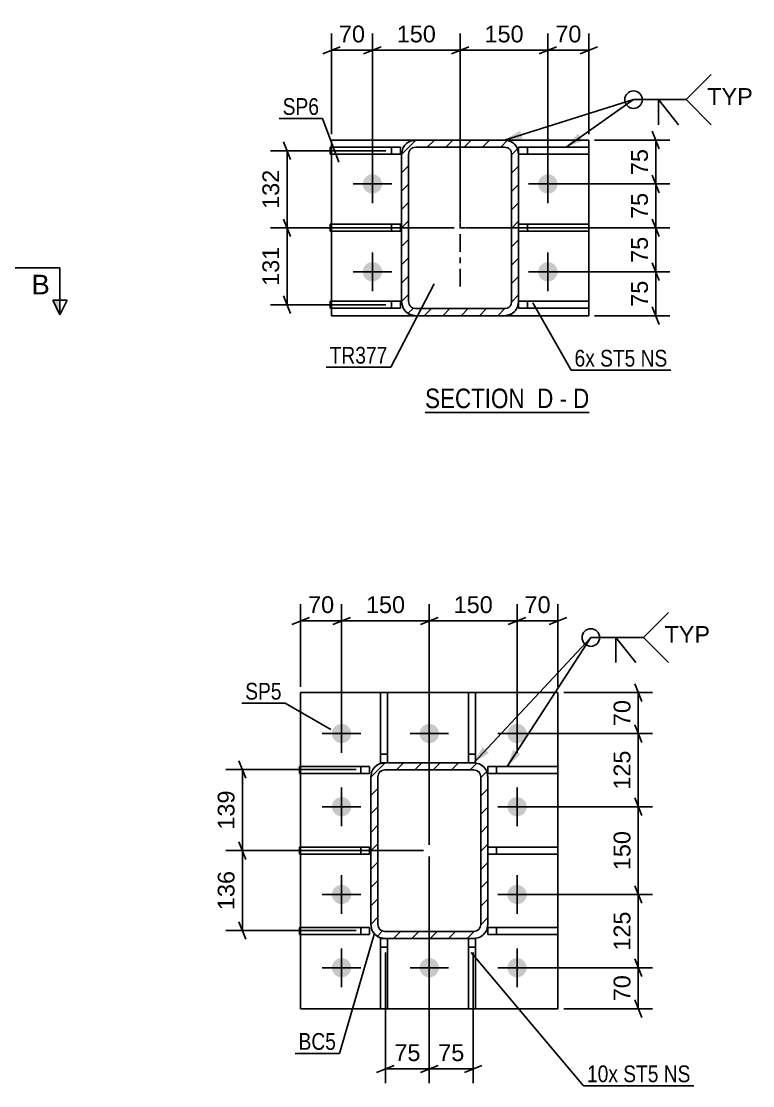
# Model space of a CAD drawing. Header units: millimetres. Extents: x 0 to 841, y 0 to 594.
# Drawn here: x 263.4 to 388.5, y 101.2 to 283 of the extents above; entities that cross this region are included whole.
import ezdxf

# ---------------------------------------------------------------- set-up
doc = ezdxf.new("R2010")
doc.units = ezdxf.units.MM
doc.linetypes.add('DXK_LINE_DOT2', pattern=[3.9198, 1.9599, -1.9599])
doc.linetypes.add('DXK_LINE_DOT3', pattern=[5.9187, 2.979, -0.9799, 0.9799, -0.9799])
doc.styles.add('Arial', font='arial.ttf', dxfattribs={"height": 0.2})
doc.styles.add('Arial Narrow', font='ARIALN.TTF', dxfattribs={"height": 0.2})

# ---------------------------------------------------------------- blocks, each defined once
blk = doc.blocks.new('Unknown-814407374-14 - 6109')
at = {"color": 6, "linetype": 'Continuous'}
blk.add_line((332.48, 216.18), (360.55, 216.18), dxfattribs=at)
at = {"color": 0, "linetype": 'Continuous'}
for points in [[(350.59, 216.93), (350.59, 220.43), (332.48, 220.43), (332.48, 216.93)], [(354.41, 216.93), (354.41, 220.43), (351.64, 220.43), (351.64, 216.93)], [(356.73, 216.93), (356.73, 220.43), (355.46, 220.43), (355.46, 216.93)], [(360.55, 216.93), (360.55, 220.43), (357.78, 220.43), (357.78, 216.93)]]:
    blk.add_wipeout(points, dxfattribs=at)
at = {"color": 7, "linetype": 'Continuous', "style": 'Arial Narrow'}
for s, p in [('SECTION ', (332.48, 216.93)), ('D', (351.64, 216.93)), ('D', (357.78, 216.93)), ('-', (355.46, 216.93))]:
    blk.add_text(s, height=3.34, dxfattribs=at).set_placement(p)
blk = doc.blocks.new('Part-814407374-4518 - 4499')
at = {"color": 2, "linetype": 'Continuous'}
for p, q in [((339.88, 156.34), (339.88, 168.34)), ((339.88, 168.34), (341.08, 168.34)), ((341.08, 168.34), (341.08, 156.34)), ((341.08, 156.34), (340.8, 156.34))]:
    blk.add_line(p, q, dxfattribs=at)
at = {"color": 7, "linetype": 'DXK_LINE_DOT2'}
for p, q in [((339.88, 157.84), (341.08, 157.84)), ((340.8, 156.34), (339.88, 156.34))]:
    blk.add_line(p, q, dxfattribs=at)
blk = doc.blocks.new('Bolt-814407374-4508 - 4499')
at = {"linetype": 'Continuous'}
for points in [[(316.55, 161.34, -1), (319.85, 161.34, -1)], [(331.55, 161.34, -1), (334.85, 161.34, -1)], [(346.55, 161.34, -1), (349.85, 161.34, -1)], [(316.55, 148.84, -1), (319.85, 148.84, -1)], [(346.55, 148.84, -1), (349.85, 148.84, -1)], [(316.55, 133.84, -1), (319.85, 133.84, -1)], [(346.55, 133.84, -1), (349.85, 133.84, -1)], [(316.55, 121.34, -1), (319.85, 121.34, -1)], [(331.55, 121.34, -1), (334.85, 121.34, -1)], [(346.55, 121.34, -1), (349.85, 121.34, -1)]]:
    blk.add_hatch(color=1, dxfattribs=at).paths.add_polyline_path(points)
at = {"color": 1, "linetype": 'Continuous'}
for p, q in [((318.2, 158.04), (318.2, 164.64)), ((333.2, 158.04), (333.2, 164.64)), ((348.2, 158.04), (348.2, 164.64)), ((314.9, 161.34), (321.5, 161.34)), ((329.9, 161.34), (336.5, 161.34)), ((344.9, 161.34), (351.5, 161.34)), ((318.2, 145.54), (318.2, 152.14)), ((348.2, 145.54), (348.2, 152.14)), ((314.9, 148.84), (321.5, 148.84)), ((344.9, 148.84), (351.5, 148.84)), ((318.2, 130.54), (318.2, 137.14)), ((348.2, 130.54), (348.2, 137.14)), ((314.9, 133.84), (321.5, 133.84)), ((344.9, 133.84), (351.5, 133.84)), ((318.2, 118.04), (318.2, 124.64)), ((333.2, 118.04), (333.2, 124.64)), ((348.2, 118.04), (348.2, 124.64)), ((314.9, 121.34), (321.5, 121.34)), ((329.9, 121.34), (336.5, 121.34)), ((344.9, 121.34), (351.5, 121.34))]:
    blk.add_line(p, q, dxfattribs=at)
blk = doc.blocks.new('Part-814407374-4523 - 4499')
at = {"color": 2, "linetype": 'Continuous'}
for p, q in [((324.88, 156.34), (324.88, 168.34)), ((324.88, 168.34), (326.08, 168.34)), ((326.08, 156.34), (326.08, 168.34)), ((324.88, 156.34), (325.6, 156.34))]:
    blk.add_line(p, q, dxfattribs=at)
at = {"color": 7, "linetype": 'DXK_LINE_DOT2'}
for p, q in [((324.88, 157.84), (326.08, 157.84)), ((325.6, 156.34), (326.08, 156.34))]:
    blk.add_line(p, q, dxfattribs=at)
blk = doc.blocks.new('Part-814407374-4528 - 4499')
at = {"color": 2, "linetype": 'Continuous'}
for p, q in [((339.88, 114.34), (339.88, 126.34)), ((341.08, 126.34), (340.8, 126.34)), ((341.08, 126.34), (341.08, 114.34)), ((341.08, 114.34), (339.88, 114.34))]:
    blk.add_line(p, q, dxfattribs=at)
at = {"color": 7, "linetype": 'DXK_LINE_DOT2'}
for p, q in [((340.8, 126.34), (339.88, 126.34)), ((339.88, 124.84), (341.08, 124.84))]:
    blk.add_line(p, q, dxfattribs=at)
blk = doc.blocks.new('Part-814407374-4533 - 4499')
at = {"color": 2, "linetype": 'Continuous'}
for p, q in [((324.88, 114.34), (324.88, 126.34)), ((324.88, 126.34), (325.6, 126.34)), ((326.08, 126.34), (326.08, 114.34)), ((326.08, 114.34), (324.88, 114.34))]:
    blk.add_line(p, q, dxfattribs=at)
at = {"color": 7, "linetype": 'DXK_LINE_DOT2'}
for p, q in [((325.6, 126.34), (326.08, 126.34)), ((324.88, 124.84), (326.08, 124.84))]:
    blk.add_line(p, q, dxfattribs=at)
blk = doc.blocks.new('Part-814407374-4538 - 4499')
at = {"color": 2, "linetype": 'Continuous'}
for p, q in [((310.98, 154.49), (310.98, 155.69)), ((310.98, 155.69), (322.98, 155.69)), ((322.98, 154.49), (322.98, 155.69)), ((310.98, 154.49), (322.98, 154.49))]:
    blk.add_line(p, q, dxfattribs=at)
at = {"color": 7, "linetype": 'DXK_LINE_DOT2'}
blk.add_line((321.48, 154.49), (321.48, 155.69), dxfattribs=at)
blk = doc.blocks.new('Part-814407374-4543 - 4499')
at = {"color": 2, "linetype": 'Continuous'}
for p, q in [((310.98, 126.99), (310.98, 128.19)), ((310.98, 128.19), (322.98, 128.19)), ((322.98, 126.99), (322.98, 128.19)), ((310.98, 126.99), (322.98, 126.99))]:
    blk.add_line(p, q, dxfattribs=at)
at = {"color": 7, "linetype": 'DXK_LINE_DOT2'}
blk.add_line((321.48, 126.99), (321.48, 128.19), dxfattribs=at)
blk = doc.blocks.new('Part-814407374-4548 - 4499')
at = {"color": 2, "linetype": 'Continuous'}
for p, q in [((310.98, 140.74), (310.98, 141.94)), ((310.98, 141.94), (322.98, 141.94)), ((322.98, 140.74), (322.98, 141.94)), ((310.98, 140.74), (322.98, 140.74))]:
    blk.add_line(p, q, dxfattribs=at)
at = {"color": 7, "linetype": 'DXK_LINE_DOT2'}
blk.add_line((321.48, 140.74), (321.48, 141.94), dxfattribs=at)
blk = doc.blocks.new('Part-814407374-4553 - 4499')
at = {"color": 2, "linetype": 'Continuous'}
for p, q in [((355.2, 155.69), (343.2, 155.69)), ((343.2, 154.49), (343.2, 155.69)), ((355.2, 155.69), (355.2, 154.49)), ((355.2, 154.49), (343.2, 154.49))]:
    blk.add_line(p, q, dxfattribs=at)
at = {"color": 7, "linetype": 'DXK_LINE_DOT2'}
blk.add_line((344.7, 154.49), (344.7, 155.69), dxfattribs=at)
blk = doc.blocks.new('Part-814407374-4558 - 4499')
at = {"color": 2, "linetype": 'Continuous'}
for p, q in [((355.2, 128.19), (343.2, 128.19)), ((343.2, 126.99), (343.2, 128.19)), ((355.2, 128.19), (355.2, 126.99)), ((355.2, 126.99), (343.2, 126.99))]:
    blk.add_line(p, q, dxfattribs=at)
at = {"color": 7, "linetype": 'DXK_LINE_DOT2'}
blk.add_line((344.7, 126.99), (344.7, 128.19), dxfattribs=at)
blk = doc.blocks.new('Part-814407374-4563 - 4499')
at = {"color": 2, "linetype": 'Continuous'}
for p, q in [((355.2, 141.94), (343.2, 141.94)), ((355.2, 141.94), (355.2, 140.74)), ((355.2, 140.74), (343.2, 140.74))]:
    blk.add_line(p, q, dxfattribs=at)
at = {"color": 7, "linetype": 'DXK_LINE_DOT2'}
for p, q in [((343.2, 140.74), (343.2, 141.94)), ((344.7, 140.74), (344.7, 141.94))]:
    blk.add_line(p, q, dxfattribs=at)
blk = doc.blocks.new('Part-814407374-4568 - 4499')
at = {"color": 2, "linetype": 'Continuous'}
for p, q in [((311.2, 168.34), (355.2, 168.34)), ((311.2, 155.69), (311.2, 168.34)), ((355.2, 114.34), (355.2, 168.34)), ((311.2, 141.94), (311.2, 154.49)), ((311.2, 128.19), (311.2, 140.74)), ((311.2, 114.34), (311.2, 126.99)), ((311.2, 114.34), (355.2, 114.34))]:
    blk.add_line(p, q, dxfattribs=at)
at = {"color": 7, "linetype": 'DXK_LINE_DOT2'}
for p, q in [((311.2, 154.49), (311.2, 155.69)), ((311.2, 140.74), (311.2, 141.94)), ((311.2, 126.99), (311.2, 128.19))]:
    blk.add_line(p, q, dxfattribs=at)
blk = doc.blocks.new('Part-814407374-4574 - 4499')
at = {"linetype": 'Continuous'}
h = blk.add_hatch(dxfattribs=at)
h.set_pattern_fill('', scale=0.7, style=0, pattern_type=0)
h.set_pattern_definition([(45, (343.0192, 154.8546), (-1.57154, 1.57154), [])])
h.paths.add_polyline_path([(343.2, 153.94), (343.02, 154.85), (342.5, 155.63), (341.72, 156.15), (340.8, 156.34), (325.6, 156.34), (324.68, 156.15), (323.9, 155.63), (323.38, 154.85), (323.2, 153.94), (323.2, 128.74), (323.38, 127.82), (323.9, 127.04), (324.68, 126.52), (325.6, 126.34), (340.8, 126.34), (341.72, 126.52), (342.5, 127.04), (343.02, 127.82), (343.2, 128.74)])
h.paths.add_polyline_path([(341.91, 128.28), (341.65, 127.89), (341.26, 127.63), (340.8, 127.54), (325.6, 127.54), (325.14, 127.63), (324.75, 127.89), (324.49, 128.28), (324.4, 128.74), (324.4, 153.94), (324.49, 154.4), (324.75, 154.78), (325.14, 155.04), (325.6, 155.14), (340.8, 155.14), (341.26, 155.04), (341.65, 154.78), (341.91, 154.4), (342, 153.94), (342, 128.74)])
at = {"color": 7, "linetype": 'DXK_LINE_DOT2'}
for p, q in [((323.2, 153.94), (323.38, 154.85)), ((324.68, 156.15), (325.6, 156.34)), ((325.6, 155.14), (325.14, 155.04)), ((325.6, 156.34), (340.8, 156.34)), ((325.6, 155.14), (340.8, 155.14)), ((340.8, 156.34), (341.72, 156.15)), ((341.26, 155.04), (340.8, 155.14)), ((343.02, 154.85), (343.2, 153.94)), ((323.2, 128.74), (323.2, 153.94)), ((324.49, 154.4), (324.4, 153.94)), ((324.4, 128.74), (324.4, 153.94)), ((342, 153.94), (341.91, 154.4)), ((342, 128.74), (342, 153.94)), ((343.2, 128.74), (343.2, 153.94)), ((323.38, 127.82), (323.2, 128.74)), ((324.4, 128.74), (324.49, 128.28)), ((325.14, 127.63), (325.6, 127.54)), ((325.6, 127.54), (340.8, 127.54)), ((340.8, 127.54), (341.26, 127.63)), ((341.91, 128.28), (342, 128.74)), ((343.2, 128.74), (343.02, 127.82)), ((325.6, 126.34), (324.68, 126.52)), ((325.6, 126.34), (340.8, 126.34)), ((341.72, 126.52), (340.8, 126.34))]:
    blk.add_line(p, q, dxfattribs=at)
at = {"color": 2, "linetype": 'Continuous'}
for p, q in [((323.38, 154.85), (323.2, 153.94)), ((325.6, 156.34), (324.68, 156.15)), ((325.14, 155.04), (325.6, 155.14)), ((325.6, 156.34), (340.8, 156.34)), ((325.6, 155.14), (340.8, 155.14)), ((341.72, 156.15), (340.8, 156.34)), ((340.8, 155.14), (341.26, 155.04)), ((343.2, 153.94), (343.02, 154.85)), ((323.2, 128.74), (323.2, 153.94)), ((324.4, 153.94), (324.49, 154.4)), ((324.4, 128.74), (324.4, 153.94)), ((341.91, 154.4), (342, 153.94)), ((342, 128.74), (342, 153.94)), ((343.2, 128.74), (343.2, 153.94)), ((323.2, 128.74), (323.38, 127.82)), ((324.49, 128.28), (324.4, 128.74)), ((325.6, 127.54), (325.14, 127.63)), ((325.6, 127.54), (340.8, 127.54)), ((341.26, 127.63), (340.8, 127.54)), ((342, 128.74), (341.91, 128.28)), ((343.02, 127.82), (343.2, 128.74)), ((324.68, 126.52), (325.6, 126.34)), ((325.6, 126.34), (340.8, 126.34)), ((340.8, 126.34), (341.72, 126.52))]:
    blk.add_line(p, q, dxfattribs=at)
at = {"color": 7, "linetype": 'DXK_LINE_DOT3'}
blk.add_line((333.2, 141.34), (333.2, 141.34), dxfattribs=at)
at = {"color": 7, "linetype": 'DXK_LINE_DOT2'}
for centre, radius, start, end in [((325.6, 153.94), 2.4, 112.5, 157.5), ((325.6, 153.94), 1.2, 112.5, 157.5), ((340.8, 153.94), 1.2, 22.5, 67.5), ((340.8, 153.94), 2.4, 22.5, 67.5), ((325.6, 128.74), 2.4, 202.5, 247.5), ((325.6, 128.74), 1.2, 202.5, 247.5), ((340.8, 128.74), 1.2, 292.5, 337.5), ((340.8, 128.74), 2.4, 292.5, 337.5)]:
    blk.add_arc(centre, radius, start, end, dxfattribs=at)
at = {"color": 2, "linetype": 'Continuous'}
for centre, radius, start, end in [((325.6, 153.94), 2.4, 112.5, 157.5), ((325.6, 153.94), 1.2, 112.5, 157.5), ((340.8, 153.94), 1.2, 22.5, 67.5), ((340.8, 153.94), 2.4, 22.5, 67.5), ((325.6, 128.74), 2.4, 202.5, 247.5), ((325.6, 128.74), 1.2, 202.5, 247.5), ((340.8, 128.74), 1.2, 292.5, 337.5), ((340.8, 128.74), 2.4, 292.5, 337.5)]:
    blk.add_arc(centre, radius, start, end, dxfattribs=at)
blk = doc.blocks.new('Bolt-814407374-6137 - 6109')
at = {"linetype": 'Continuous'}
for points in [[(321.82, 255.23, -1), (325.12, 255.23, -1)], [(351.82, 255.23, -1), (355.12, 255.23, -1)], [(321.82, 240.23, -1), (325.12, 240.23, -1)], [(351.82, 240.23, -1), (355.12, 240.23, -1)]]:
    blk.add_hatch(color=1, dxfattribs=at).paths.add_polyline_path(points)
at = {"color": 1, "linetype": 'Continuous'}
for p, q in [((323.47, 251.93), (323.47, 258.53)), ((353.47, 251.93), (353.47, 258.53)), ((320.17, 255.23), (326.77, 255.23)), ((350.17, 255.23), (356.77, 255.23)), ((323.47, 236.93), (323.47, 243.53)), ((353.47, 236.93), (353.47, 243.53)), ((320.17, 240.23), (326.77, 240.23)), ((350.17, 240.23), (356.77, 240.23))]:
    blk.add_line(p, q, dxfattribs=at)
blk = doc.blocks.new('Part-814407374-6172 - 6109')
at = {"color": 2, "linetype": 'Continuous'}
for p, q in [((360.47, 235.21), (348.47, 235.21)), ((348.47, 234.01), (348.47, 235.13)), ((360.47, 235.21), (360.47, 234.01)), ((360.47, 234.01), (348.47, 234.01))]:
    blk.add_line(p, q, dxfattribs=at)
at = {"color": 7, "linetype": 'DXK_LINE_DOT2'}
for p, q in [((348.47, 235.13), (348.47, 235.21)), ((348.47, 235.21), (348.47, 235.13)), ((349.97, 234.01), (349.97, 235.21))]:
    blk.add_line(p, q, dxfattribs=at)
blk = doc.blocks.new('Part-814407374-6129 - 6109')
at = {"color": 2, "linetype": 'Continuous'}
for p, q in [((316.25, 234.01), (316.25, 235.21)), ((316.25, 235.21), (328.25, 235.21)), ((328.25, 234.01), (328.25, 235.21)), ((316.25, 234.01), (328.25, 234.01))]:
    blk.add_line(p, q, dxfattribs=at)
at = {"color": 7, "linetype": 'DXK_LINE_DOT2'}
blk.add_line((326.75, 234.01), (326.75, 235.21), dxfattribs=at)
blk = doc.blocks.new('Part-814407374-6167 - 6109')
at = {"color": 2, "linetype": 'Continuous'}
for p, q in [((316.25, 247.16), (316.25, 248.36)), ((316.25, 248.36), (328.25, 248.36)), ((328.25, 248.36), (328.25, 247.16)), ((316.25, 247.16), (328.25, 247.16))]:
    blk.add_line(p, q, dxfattribs=at)
at = {"color": 7, "linetype": 'DXK_LINE_DOT2'}
blk.add_line((326.75, 247.16), (326.75, 248.36), dxfattribs=at)
blk = doc.blocks.new('Part-814407374-6134 - 6109')
at = {"color": 2, "linetype": 'Continuous'}
for p, q in [((316.25, 260.31), (316.25, 261.51)), ((316.25, 261.51), (328.25, 261.51)), ((316.25, 260.31), (328.25, 260.31)), ((328.25, 261.51), (328.25, 260.31))]:
    blk.add_line(p, q, dxfattribs=at)
at = {"color": 7, "linetype": 'DXK_LINE_DOT2'}
blk.add_line((326.75, 260.31), (326.75, 261.51), dxfattribs=at)
blk = doc.blocks.new('Part-814407374-6160 - 6109')
at = {"linetype": 'Continuous'}
h = blk.add_hatch(dxfattribs=at)
h.set_pattern_fill('', scale=0.7, style=0, pattern_type=0)
h.set_pattern_definition([(45, (348.2906, 261.2436), (-1.57154, 1.57154), [])])
h.paths.add_polyline_path([(348.47, 260.33), (348.29, 261.24), (347.77, 262.02), (346.99, 262.54), (346.07, 262.73), (330.87, 262.73), (329.95, 262.54), (329.18, 262.02), (328.66, 261.24), (328.47, 260.33), (328.47, 235.13), (328.66, 234.21), (329.18, 233.43), (329.95, 232.91), (330.87, 232.73), (346.07, 232.73), (346.99, 232.91), (347.77, 233.43), (348.29, 234.21), (348.47, 235.13)])
h.paths.add_polyline_path([(347.18, 234.67), (346.92, 234.28), (346.53, 234.02), (346.07, 233.93), (330.87, 233.93), (330.41, 234.02), (330.02, 234.28), (329.76, 234.67), (329.67, 235.13), (329.67, 260.33), (329.76, 260.78), (330.02, 261.17), (330.41, 261.43), (330.87, 261.53), (346.07, 261.53), (346.53, 261.43), (346.92, 261.17), (347.18, 260.78), (347.27, 260.33), (347.27, 235.13)])
at = {"color": 7, "linetype": 'DXK_LINE_DOT2'}
for p, q in [((329.95, 262.54), (330.87, 262.73)), ((330.87, 262.73), (346.07, 262.73)), ((346.07, 262.73), (346.99, 262.54)), ((328.47, 260.33), (328.66, 261.24)), ((328.47, 235.13), (328.47, 260.33)), ((329.76, 260.78), (329.67, 260.33)), ((329.67, 235.13), (329.67, 260.33)), ((330.87, 261.53), (330.41, 261.43)), ((330.87, 261.53), (346.07, 261.53)), ((346.53, 261.43), (346.07, 261.53)), ((347.27, 260.33), (347.18, 260.78)), ((347.27, 235.13), (347.27, 260.33)), ((348.29, 261.24), (348.47, 260.33)), ((348.47, 260.33), (348.47, 235.13)), ((328.66, 234.21), (328.47, 235.13)), ((329.67, 235.13), (329.76, 234.67)), ((347.18, 234.67), (347.27, 235.13)), ((348.47, 235.13), (348.29, 234.21)), ((330.87, 232.73), (329.95, 232.91)), ((330.41, 234.02), (330.87, 233.93)), ((330.87, 233.93), (346.07, 233.93)), ((346.07, 233.93), (346.53, 234.02)), ((346.99, 232.91), (346.07, 232.73)), ((330.87, 232.73), (346.07, 232.73))]:
    blk.add_line(p, q, dxfattribs=at)
at = {"color": 2, "linetype": 'Continuous'}
for p, q in [((330.87, 262.73), (329.95, 262.54)), ((330.87, 262.73), (346.07, 262.73)), ((346.99, 262.54), (346.07, 262.73)), ((328.66, 261.24), (328.47, 260.33)), ((328.47, 235.13), (328.47, 260.33)), ((329.67, 260.33), (329.76, 260.78)), ((329.67, 235.13), (329.67, 260.33)), ((330.41, 261.43), (330.87, 261.53)), ((330.87, 261.53), (346.07, 261.53)), ((346.07, 261.53), (346.53, 261.43)), ((347.18, 260.78), (347.27, 260.33)), ((347.27, 235.13), (347.27, 260.33)), ((348.47, 260.33), (348.29, 261.24)), ((348.47, 235.13), (348.47, 260.33)), ((328.47, 235.13), (328.66, 234.21)), ((329.76, 234.67), (329.67, 235.13)), ((347.27, 235.13), (347.18, 234.67)), ((348.29, 234.21), (348.47, 235.13)), ((329.95, 232.91), (330.87, 232.73)), ((330.87, 233.93), (330.41, 234.02)), ((330.87, 233.93), (346.07, 233.93)), ((346.53, 234.02), (346.07, 233.93)), ((346.07, 232.73), (346.99, 232.91)), ((330.87, 232.73), (346.07, 232.73))]:
    blk.add_line(p, q, dxfattribs=at)
at = {"color": 7, "linetype": 'DXK_LINE_DOT3'}
for p, q in [((338.47, 237.73), (338.47, 257.73)), ((328.47, 247.73), (348.47, 247.73))]:
    blk.add_line(p, q, dxfattribs=at)
at = {"color": 7, "linetype": 'DXK_LINE_DOT2'}
for centre, radius, start, end in [((330.87, 260.33), 2.4, 112.5, 157.5), ((346.07, 260.33), 2.4, 22.5, 67.5), ((330.87, 260.33), 1.2, 112.5, 157.5), ((346.07, 260.33), 1.2, 22.5, 67.5), ((330.87, 235.13), 1.2, 202.5, 247.5), ((346.07, 235.13), 1.2, 292.5, 337.5), ((330.87, 235.13), 2.4, 202.5, 247.5), ((346.07, 235.13), 2.4, 292.5, 337.5)]:
    blk.add_arc(centre, radius, start, end, dxfattribs=at)
at = {"color": 2, "linetype": 'Continuous'}
for centre, radius, start, end in [((330.87, 260.33), 2.4, 112.5, 157.5), ((346.07, 260.33), 2.4, 22.5, 67.5), ((330.87, 260.33), 1.2, 112.5, 157.5), ((346.07, 260.33), 1.2, 22.5, 67.5), ((330.87, 235.13), 1.2, 202.5, 247.5), ((346.07, 235.13), 1.2, 292.5, 337.5), ((330.87, 235.13), 2.4, 202.5, 247.5), ((346.07, 235.13), 2.4, 292.5, 337.5)]:
    blk.add_arc(centre, radius, start, end, dxfattribs=at)
blk = doc.blocks.new('Part-814407374-6177 - 6109')
at = {"color": 2, "linetype": 'Continuous'}
for p, q in [((360.47, 261.51), (348.47, 261.51)), ((348.47, 261.51), (348.47, 260.33)), ((360.47, 260.31), (348.47, 260.31)), ((360.47, 261.51), (360.47, 260.31))]:
    blk.add_line(p, q, dxfattribs=at)
at = {"color": 7, "linetype": 'DXK_LINE_DOT2'}
for p, q in [((348.47, 260.33), (348.47, 260.31)), ((349.97, 260.31), (349.97, 261.51))]:
    blk.add_line(p, q, dxfattribs=at)
blk = doc.blocks.new('Part-814407374-6182 - 6109')
at = {"color": 2, "linetype": 'Continuous'}
for p, q in [((360.47, 248.36), (348.47, 248.36)), ((360.47, 248.36), (360.47, 247.16)), ((360.47, 247.16), (348.47, 247.16))]:
    blk.add_line(p, q, dxfattribs=at)
at = {"color": 7, "linetype": 'DXK_LINE_DOT2'}
for p, q in [((348.47, 248.36), (348.47, 247.16)), ((349.97, 247.16), (349.97, 248.36))]:
    blk.add_line(p, q, dxfattribs=at)
blk = doc.blocks.new('Part-814407374-6187 - 6109')
at = {"color": 2, "linetype": 'Continuous'}
for p, q in [((316.47, 262.73), (316.47, 261.51)), ((316.47, 262.73), (330.87, 262.73)), ((360.47, 262.73), (346.07, 262.73)), ((360.47, 262.73), (360.47, 232.73)), ((316.47, 260.31), (316.47, 248.36)), ((316.47, 235.21), (316.47, 247.16)), ((316.47, 232.73), (316.47, 234.01)), ((316.47, 232.73), (330.87, 232.73)), ((360.47, 232.73), (346.07, 232.73))]:
    blk.add_line(p, q, dxfattribs=at)
at = {"color": 7, "linetype": 'DXK_LINE_DOT2'}
for p, q in [((316.47, 262.73), (316.47, 247.16)), ((346.07, 262.73), (330.87, 262.73)), ((316.47, 261.51), (316.47, 260.31)), ((316.47, 247.16), (316.47, 248.36)), ((316.47, 234.01), (316.47, 235.21)), ((346.07, 232.73), (330.87, 232.73))]:
    blk.add_line(p, q, dxfattribs=at)
blk = doc.blocks.new('StraightDimension-814407374-4623 - 4499')
at = {"color": 7, "linetype": 'Continuous'}
for p, q in [((333.2, 140.34), (333.2, 101.64)), ((340.7, 123.95), (340.7, 101.64)), ((331.7, 103.44), (334.7, 104.64)), ((333.2, 104.04), (340.7, 104.04)), ((342.2, 104.64), (339.2, 103.44))]:
    blk.add_line(p, q, dxfattribs=at)
at = {"color": 0}
blk.add_wipeout([(339.78, 104.79), (339.78, 108.99), (334.13, 108.99), (334.13, 104.79)], dxfattribs=at)
at = {"color": 3, "style": 'Arial'}
blk.add_text('75', height=2.865, dxfattribs=at).set_placement((334.73, 105.39))
blk = doc.blocks.new('StraightDimension-814407374-4704 - 4499')
at = {"color": 7, "linetype": 'Continuous'}
for p, q in [((368.33, 122.84), (369.53, 119.84)), ((349.2, 121.34), (371.33, 121.34)), ((368.93, 114.34), (368.93, 121.34)), ((369.53, 112.84), (368.33, 115.84)), ((356.2, 114.34), (371.33, 114.34))]:
    blk.add_line(p, q, dxfattribs=at)
at = {"color": 0}
blk.add_wipeout([(368.18, 120.66), (363.98, 120.66), (363.98, 115.01), (368.18, 115.01)], dxfattribs=at)
at = {"color": 3, "style": 'Arial'}
blk.add_text('70', height=2.865, rotation=90.0002, dxfattribs=at).set_placement((367.58, 115.61))
blk = doc.blocks.new('StraightDimension-814407374-4640 - 4499')
at = {"color": 7, "linetype": 'Continuous'}
for p, q in [((301.84, 153.7), (300.64, 156.7)), ((320.7, 155.2), (298.39, 155.2)), ((301.24, 141.34), (301.24, 155.2)), ((300.64, 142.84), (301.84, 139.84)), ((332.2, 141.34), (298.39, 141.34))]:
    blk.add_line(p, q, dxfattribs=at)
at = {"color": 0}
blk.add_wipeout([(300.49, 152.2), (296.29, 152.2), (296.29, 144.33), (300.49, 144.33)], dxfattribs=at)
at = {"color": 3, "style": 'Arial'}
blk.add_text('139', height=2.865, rotation=90.0002, dxfattribs=at).set_placement((299.89, 144.93))
blk = doc.blocks.new('StraightDimension-814407374-4631 - 4499')
at = {"color": 7, "linetype": 'Continuous'}
for p, q in [((333.2, 140.34), (333.2, 101.64)), ((325.7, 123.95), (325.7, 101.64)), ((324.2, 103.44), (327.2, 104.64)), ((325.7, 104.04), (333.2, 104.04)), ((334.7, 104.64), (331.7, 103.44))]:
    blk.add_line(p, q, dxfattribs=at)
at = {"color": 0}
blk.add_wipeout([(332.28, 104.79), (332.28, 108.99), (326.63, 108.99), (326.63, 104.79)], dxfattribs=at)
at = {"color": 3, "style": 'Arial'}
blk.add_text('75', height=2.865, dxfattribs=at).set_placement((327.23, 105.39))
blk = doc.blocks.new('StraightDimension-814407374-4648 - 4499')
at = {"color": 7, "linetype": 'Continuous'}
for p, q in [((301.84, 139.84), (300.64, 142.84)), ((332.2, 141.34), (298.39, 141.34)), ((301.24, 127.7), (301.24, 141.34)), ((300.64, 129.2), (301.84, 126.2)), ((320.7, 127.7), (298.39, 127.7))]:
    blk.add_line(p, q, dxfattribs=at)
at = {"color": 0}
blk.add_wipeout([(300.49, 138.45), (296.29, 138.45), (296.29, 130.58), (300.49, 130.58)], dxfattribs=at)
at = {"color": 3, "style": 'Arial'}
blk.add_text('136', height=2.865, rotation=90.0002, dxfattribs=at).set_placement((299.89, 131.18))
blk = doc.blocks.new('StraightDimension-814407374-4657 - 4499')
at = {"color": 7, "linetype": 'Continuous'}
for p, q in [((311.2, 169.34), (311.2, 183.43)), ((318.2, 162.34), (318.2, 183.43)), ((309.7, 179.98), (312.7, 181.18)), ((311.2, 180.58), (318.2, 180.58)), ((319.7, 181.18), (316.7, 179.98))]:
    blk.add_line(p, q, dxfattribs=at)
at = {"color": 0}
blk.add_wipeout([(317.53, 181.33), (317.53, 185.53), (311.88, 185.53), (311.88, 181.33)], dxfattribs=at)
at = {"color": 3, "style": 'Arial'}
blk.add_text('70', height=2.865, dxfattribs=at).set_placement((312.48, 181.93))
blk = doc.blocks.new('StraightDimension-814407374-4731 - 4499')
at = {"color": 7, "linetype": 'Continuous'}
for p, q in [((368.33, 169.84), (369.53, 166.84)), ((356.2, 168.34), (371.33, 168.34)), ((368.93, 161.34), (368.93, 168.34)), ((369.53, 159.84), (368.33, 162.84)), ((349.2, 161.34), (371.33, 161.34))]:
    blk.add_line(p, q, dxfattribs=at)
at = {"color": 0}
blk.add_wipeout([(368.18, 167.66), (363.98, 167.66), (363.98, 162.01), (368.18, 162.01)], dxfattribs=at)
at = {"color": 3, "style": 'Arial'}
blk.add_text('70', height=2.865, rotation=90.0002, dxfattribs=at).set_placement((367.58, 162.61))
blk = doc.blocks.new('StraightDimension-814407374-4667 - 4499')
at = {"color": 7, "linetype": 'Continuous'}
for p, q in [((348.2, 162.34), (348.2, 183.43)), ((355.2, 169.34), (355.2, 183.43)), ((346.7, 179.98), (349.7, 181.18)), ((348.2, 180.58), (355.2, 180.58)), ((356.7, 181.18), (353.7, 179.98))]:
    blk.add_line(p, q, dxfattribs=at)
at = {"color": 0}
blk.add_wipeout([(354.53, 181.33), (354.53, 185.53), (348.88, 185.53), (348.88, 181.33)], dxfattribs=at)
at = {"color": 3, "style": 'Arial'}
blk.add_text('70', height=2.865, dxfattribs=at).set_placement((349.48, 181.93))
blk = doc.blocks.new('StraightDimension-814407374-4741 - 4499')
at = {"color": 7, "linetype": 'Continuous'}
for p, q in [((368.33, 162.84), (369.53, 159.84)), ((349.2, 161.34), (371.33, 161.34)), ((368.93, 148.84), (368.93, 161.34)), ((369.53, 147.34), (368.33, 150.34)), ((349.2, 148.84), (371.33, 148.84))]:
    blk.add_line(p, q, dxfattribs=at)
at = {"color": 0}
blk.add_wipeout([(368.18, 159.02), (363.98, 159.02), (363.98, 151.15), (368.18, 151.15)], dxfattribs=at)
at = {"color": 3, "style": 'Arial'}
blk.add_text('125', height=2.865, rotation=90.0002, dxfattribs=at).set_placement((367.58, 151.75))
blk = doc.blocks.new('StraightDimension-814407374-4677 - 4499')
at = {"color": 7, "linetype": 'Continuous'}
for p, q in [((318.2, 162.34), (318.2, 183.43)), ((333.2, 142.34), (333.2, 183.43)), ((319.7, 181.18), (316.7, 179.98)), ((318.2, 180.58), (333.2, 180.58)), ((331.7, 179.98), (334.7, 181.18))]:
    blk.add_line(p, q, dxfattribs=at)
at = {"color": 0}
blk.add_wipeout([(329.64, 181.33), (329.64, 185.53), (321.77, 185.53), (321.77, 181.33)], dxfattribs=at)
at = {"color": 3, "style": 'Arial'}
blk.add_text('150', height=2.865, dxfattribs=at).set_placement((322.37, 181.93))
blk = doc.blocks.new('StraightDimension-814407374-4690 - 4499')
at = {"color": 7, "linetype": 'Continuous'}
for p, q in [((333.2, 142.34), (333.2, 183.43)), ((348.2, 162.34), (348.2, 183.43)), ((334.7, 181.18), (331.7, 179.98)), ((333.2, 180.58), (348.2, 180.58)), ((346.7, 179.98), (349.7, 181.18))]:
    blk.add_line(p, q, dxfattribs=at)
at = {"color": 0}
blk.add_wipeout([(344.64, 181.33), (344.64, 185.53), (336.77, 185.53), (336.77, 181.33)], dxfattribs=at)
at = {"color": 3, "style": 'Arial'}
blk.add_text('150', height=2.865, dxfattribs=at).set_placement((337.37, 181.93))
blk = doc.blocks.new('StraightDimension-814407374-4714 - 4499')
at = {"color": 7, "linetype": 'Continuous'}
for p, q in [((369.53, 132.34), (368.33, 135.34)), ((349.2, 133.84), (371.33, 133.84)), ((368.93, 121.34), (368.93, 133.84)), ((368.33, 122.84), (369.53, 119.84)), ((349.2, 121.34), (371.33, 121.34))]:
    blk.add_line(p, q, dxfattribs=at)
at = {"color": 0}
blk.add_wipeout([(368.18, 131.52), (363.98, 131.52), (363.98, 123.65), (368.18, 123.65)], dxfattribs=at)
at = {"color": 3, "style": 'Arial'}
blk.add_text('125', height=2.865, rotation=90.0002, dxfattribs=at).set_placement((367.58, 124.25))
blk = doc.blocks.new('StraightDimension-814407374-4724 - 4499')
at = {"color": 7, "linetype": 'Continuous'}
for p, q in [((369.53, 147.34), (368.33, 150.34)), ((349.2, 148.84), (371.33, 148.84)), ((368.93, 133.84), (368.93, 148.84)), ((368.33, 135.34), (369.53, 132.34)), ((349.2, 133.84), (371.33, 133.84))]:
    blk.add_line(p, q, dxfattribs=at)
at = {"color": 0}
blk.add_wipeout([(368.18, 145.27), (363.98, 145.27), (363.98, 137.4), (368.18, 137.4)], dxfattribs=at)
at = {"color": 3, "style": 'Arial'}
blk.add_text('150', height=2.865, rotation=90.0002, dxfattribs=at).set_placement((367.58, 138))
blk = doc.blocks.new('StraightDimension-814407374-6250 - 6109')
at = {"color": 7, "linetype": 'Continuous'}
for p, q in [((323.47, 256.23), (323.47, 280.92)), ((338.47, 248.73), (338.47, 280.92)), ((324.97, 278.67), (321.97, 277.47)), ((336.97, 277.47), (339.97, 278.67)), ((323.47, 278.07), (338.47, 278.07))]:
    blk.add_line(p, q, dxfattribs=at)
at = {"color": 0}
blk.add_wipeout([(334.91, 278.82), (334.91, 283.02), (327.04, 283.02), (327.04, 278.82)], dxfattribs=at)
at = {"color": 3, "style": 'Arial'}
blk.add_text('150', height=2.865, dxfattribs=at).set_placement((327.64, 279.42))
blk = doc.blocks.new('StraightDimension-814407374-6217 - 6109')
at = {"color": 7, "linetype": 'Continuous'}
for p, q in [((316.47, 263.73), (316.47, 280.92)), ((323.47, 256.23), (323.47, 280.92)), ((314.97, 277.47), (317.97, 278.67)), ((324.97, 278.67), (321.97, 277.47)), ((316.47, 278.07), (323.47, 278.07))]:
    blk.add_line(p, q, dxfattribs=at)
at = {"color": 0}
blk.add_wipeout([(322.8, 278.82), (322.8, 283.02), (317.15, 283.02), (317.15, 278.82)], dxfattribs=at)
at = {"color": 3, "style": 'Arial'}
blk.add_text('70', height=2.865, dxfattribs=at).set_placement((317.75, 279.42))
blk = doc.blocks.new('StraightDimension-814407374-6227 - 6109')
at = {"color": 7, "linetype": 'Continuous'}
for p, q in [((338.47, 248.73), (338.47, 280.92)), ((353.47, 256.23), (353.47, 280.92)), ((339.97, 278.67), (336.97, 277.47)), ((351.97, 277.47), (354.97, 278.67)), ((338.47, 278.07), (353.47, 278.07))]:
    blk.add_line(p, q, dxfattribs=at)
at = {"color": 0}
blk.add_wipeout([(349.91, 278.82), (349.91, 283.02), (342.04, 283.02), (342.04, 278.82)], dxfattribs=at)
at = {"color": 3, "style": 'Arial'}
blk.add_text('150', height=2.865, dxfattribs=at).set_placement((342.64, 279.42))
blk = doc.blocks.new('StraightDimension-814407374-6240 - 6109')
at = {"color": 7, "linetype": 'Continuous'}
for p, q in [((353.47, 256.23), (353.47, 280.92)), ((360.47, 263.73), (360.47, 280.92)), ((351.97, 277.47), (354.97, 278.67)), ((361.97, 278.67), (358.97, 277.47)), ((353.47, 278.07), (360.47, 278.07))]:
    blk.add_line(p, q, dxfattribs=at)
at = {"color": 0}
blk.add_wipeout([(359.8, 278.82), (359.8, 283.02), (354.15, 283.02), (354.15, 278.82)], dxfattribs=at)
at = {"color": 3, "style": 'Arial'}
blk.add_text('70', height=2.865, dxfattribs=at).set_placement((354.75, 279.42))
blk = doc.blocks.new('StraightDimension-814407374-6264 - 6109')
at = {"color": 7, "linetype": 'Continuous'}
for p, q in [((309.48, 259.41), (308.28, 262.41)), ((325.75, 260.91), (306.03, 260.91)), ((308.88, 247.73), (308.88, 260.91)), ((308.28, 249.23), (309.48, 246.23)), ((337.47, 247.73), (306.03, 247.73))]:
    blk.add_line(p, q, dxfattribs=at)
at = {"color": 0}
blk.add_wipeout([(308.13, 258.25), (303.93, 258.25), (303.93, 250.38), (308.13, 250.38)], dxfattribs=at)
at = {"color": 3, "style": 'Arial'}
blk.add_text('132', height=2.865, rotation=90.0002, dxfattribs=at).set_placement((307.53, 250.98))
blk = doc.blocks.new('StraightDimension-814407374-6273 - 6109')
at = {"color": 7, "linetype": 'Continuous'}
for p, q in [((309.48, 246.23), (308.28, 249.23)), ((337.47, 247.73), (306.03, 247.73)), ((308.88, 234.61), (308.88, 247.73)), ((325.75, 234.61), (306.03, 234.61)), ((308.28, 236.11), (309.48, 233.11))]:
    blk.add_line(p, q, dxfattribs=at)
at = {"color": 0}
blk.add_wipeout([(308.13, 245.1), (303.93, 245.1), (303.93, 237.23), (308.13, 237.23)], dxfattribs=at)
at = {"color": 3, "style": 'Arial'}
blk.add_text('131', height=2.865, rotation=90.0002, dxfattribs=at).set_placement((307.53, 237.83))
blk = doc.blocks.new('StraightDimension-814407374-6283 - 6109')
at = {"color": 7, "linetype": 'Continuous'}
for p, q in [((371.32, 264.23), (372.52, 261.23)), ((361.47, 262.73), (374.32, 262.73)), ((371.92, 255.23), (371.92, 262.73)), ((372.52, 253.73), (371.32, 256.73)), ((354.47, 255.23), (374.32, 255.23))]:
    blk.add_line(p, q, dxfattribs=at)
at = {"color": 0}
blk.add_wipeout([(371.17, 261.8), (366.97, 261.8), (366.97, 256.15), (371.17, 256.15)], dxfattribs=at)
at = {"color": 3, "style": 'Arial'}
blk.add_text('75', height=2.865, rotation=90.0002, dxfattribs=at).set_placement((370.57, 256.75))
blk = doc.blocks.new('StraightDimension-814407374-6293 - 6109')
at = {"color": 7, "linetype": 'Continuous'}
for p, q in [((371.32, 256.73), (372.52, 253.73)), ((354.47, 255.23), (374.32, 255.23)), ((371.92, 247.73), (371.92, 255.23)), ((372.52, 246.23), (371.32, 249.23)), ((339.47, 247.73), (374.32, 247.73))]:
    blk.add_line(p, q, dxfattribs=at)
at = {"color": 0}
blk.add_wipeout([(371.17, 254.3), (366.97, 254.3), (366.97, 248.65), (371.17, 248.65)], dxfattribs=at)
at = {"color": 3, "style": 'Arial'}
blk.add_text('75', height=2.865, rotation=90.0002, dxfattribs=at).set_placement((370.57, 249.25))
blk = doc.blocks.new('StraightDimension-814407374-6306 - 6109')
at = {"color": 7, "linetype": 'Continuous'}
for p, q in [((371.32, 249.23), (372.52, 246.23)), ((339.47, 247.73), (374.32, 247.73)), ((371.92, 240.23), (371.92, 247.73)), ((354.47, 240.23), (374.32, 240.23)), ((372.52, 238.73), (371.32, 241.73))]:
    blk.add_line(p, q, dxfattribs=at)
at = {"color": 0}
blk.add_wipeout([(371.17, 246.8), (366.97, 246.8), (366.97, 241.15), (371.17, 241.15)], dxfattribs=at)
at = {"color": 3, "style": 'Arial'}
blk.add_text('75', height=2.865, rotation=90.0002, dxfattribs=at).set_placement((370.57, 241.75))
blk = doc.blocks.new('StraightDimension-814407374-6319 - 6109')
at = {"color": 7, "linetype": 'Continuous'}
for p, q in [((354.47, 240.23), (374.32, 240.23)), ((371.32, 241.73), (372.52, 238.73)), ((371.92, 232.73), (371.92, 240.23)), ((372.52, 231.23), (371.32, 234.23)), ((361.47, 232.73), (374.32, 232.73))]:
    blk.add_line(p, q, dxfattribs=at)
at = {"color": 0}
blk.add_wipeout([(371.17, 239.3), (366.97, 239.3), (366.97, 233.65), (371.17, 233.65)], dxfattribs=at)
at = {"color": 3, "style": 'Arial'}
blk.add_text('75', height=2.865, rotation=90.0002, dxfattribs=at).set_placement((370.57, 234.25))
blk = doc.blocks.new('SectionMark-814407374-6009 - 5388')
at = {"linetype": 'Continuous'}
blk.add_hatch(color=6, dxfattribs=at).paths.add_polyline_path([(268.81, 235.38), (270.06, 235.38), (270.06, 232.88)])
at = {"color": 6, "linetype": 'Continuous'}
for p, q in [((270.06, 240.88), (262.06, 240.88)), ((270.06, 240.88), (270.06, 232.88)), ((268.81, 235.38), (271.31, 235.38)), ((270.06, 232.88), (268.81, 235.38)), ((271.31, 235.38), (270.06, 232.88))]:
    blk.add_line(p, q, dxfattribs=at)
at = {"color": 0, "linetype": 'Continuous'}
blk.add_wipeout([(268.31, 236.38), (268.31, 239.88), (265.2, 239.88), (265.2, 236.38)], dxfattribs=at)
at = {"color": 3, "linetype": 'Continuous', "style": 'Arial'}
blk.add_text('B', height=3.34, dxfattribs=at).set_placement((265.2, 236.38))
blk = doc.blocks.new('MarkSet-814407374-4808 - 4499')
at = {"color": 0}
blk.add_wipeout([(365.46, 101.78), (365.46, 104.78), (360.16, 104.78), (360.16, 101.78)], dxfattribs=at)
blk.add_wipeout([(365.46, 101.78), (365.46, 104.78), (360.16, 104.78), (360.16, 101.78)], dxfattribs=at)
at = {"color": 30, "linetype": 'Continuous'}
blk.add_line((340.37, 123.91), (359.56, 101.18), dxfattribs=at)
at = {"color": 3, "style": 'Arial Narrow'}
blk.add_text('10x', height=2.863, dxfattribs=at).set_placement((360.16, 101.78))
at = {"color": 0}
blk.add_wipeout([(372.38, 101.78), (372.38, 104.78), (366.36, 104.78), (366.36, 101.78)], dxfattribs=at)
blk.add_wipeout([(372.38, 101.78), (372.38, 104.78), (366.36, 104.78), (366.36, 101.78)], dxfattribs=at)
at = {"color": 3, "style": 'Arial Narrow'}
blk.add_text('ST5', height=2.863, dxfattribs=at).set_placement((366.36, 101.78))
at = {"color": 0}
blk.add_wipeout([(377.85, 101.78), (377.85, 104.78), (373.28, 104.78), (373.28, 101.78)], dxfattribs=at)
blk.add_wipeout([(377.85, 101.78), (377.85, 104.78), (373.28, 104.78), (373.28, 101.78)], dxfattribs=at)
at = {"color": 30, "linetype": 'Continuous'}
blk.add_line((359.56, 101.18), (378.45, 101.18), dxfattribs=at)
at = {"color": 3, "style": 'Arial Narrow'}
blk.add_text('NS', height=2.863, dxfattribs=at).set_placement((373.28, 101.78))
blk = doc.blocks.new('Mark-814407374-4564 - 4499')
at = {"color": 0}
blk.add_wipeout([(307.94, 167.14), (307.94, 170.14), (301.73, 170.14), (301.73, 167.14)], dxfattribs=at)
blk.add_wipeout([(307.94, 167.14), (307.94, 170.14), (301.73, 170.14), (301.73, 167.14)], dxfattribs=at)
at = {"color": 30, "linetype": 'Continuous'}
for p in [(301.13, 166.54), (316.34, 162.04)]:
    blk.add_line(p, (308.54, 166.54), dxfattribs=at)
at = {"color": 3, "style": 'Arial Narrow'}
blk.add_text('SP5', height=2.863, dxfattribs=at).set_placement((301.73, 167.14))
blk = doc.blocks.new('Mark-814407374-4570 - 4499')
at = {"color": 0}
blk.add_wipeout([(317.24, 107.31), (317.24, 110.31), (310.85, 110.31), (310.85, 107.31)], dxfattribs=at)
blk.add_wipeout([(317.24, 107.31), (317.24, 110.31), (310.85, 110.31), (310.85, 107.31)], dxfattribs=at)
at = {"color": 30, "linetype": 'Continuous'}
for p in [(323.83, 127.25), (310.25, 106.71)]:
    blk.add_line(p, (317.84, 106.71), dxfattribs=at)
at = {"color": 3, "style": 'Arial Narrow'}
blk.add_text('BC5', height=2.863, dxfattribs=at).set_placement((310.85, 107.31))
blk = doc.blocks.new('WeldMark-814407374-4751 - 4499')
at = {"linetype": 'Continuous'}
for points in [[(343.4, 158.02), (340.8, 156.34), (342.3, 159.04)], [(348.78, 157.8), (346.52, 155.69), (347.53, 158.61)]]:
    blk.add_hatch(color=30, dxfattribs=at).paths.add_polyline_path(points)
at = {"color": 30, "linetype": 'Continuous'}
for p, q in [((340.8, 156.34), (360.81, 177.74)), ((346.52, 155.69), (360.81, 177.74)), ((360.81, 177.74), (369.81, 177.74))]:
    blk.add_line(p, q, dxfattribs=at)
at = {"color": 3, "linetype": 'Continuous'}
for q in [(368.52, 173.46), (365.09, 173.46)]:
    blk.add_line((365.09, 177.74), q, dxfattribs=at)
for start, end in [(90, 270), (270, 90)]:
    blk.add_arc((360.81, 177.74), 1.5, start, end, dxfattribs=at)
at = {"color": 0, "linetype": 'Continuous'}
blk.add_wipeout([(381.18, 176.84), (381.18, 179.84), (373.41, 179.84), (373.41, 176.84)], dxfattribs=at)
blk.add_wipeout([(381.18, 176.84), (381.18, 179.84), (373.41, 179.84), (373.41, 176.84)], dxfattribs=at)
at = {"color": 3, "linetype": 'Continuous'}
for q in [(374.09, 182.03), (374.09, 173.46)]:
    blk.add_line((369.81, 177.74), q, dxfattribs=at)
at = {"color": 3, "linetype": 'Continuous', "style": 'Arial'}
blk.add_text('TYP', height=2.865, dxfattribs=at).set_placement((373.41, 176.84))
blk = doc.blocks.new('Mark-814407374-6156 - 6109')
at = {"color": 0}
blk.add_wipeout([(326.04, 224.54), (326.04, 227.54), (316.17, 227.54), (316.17, 224.54)], dxfattribs=at)
blk.add_wipeout([(326.04, 224.54), (326.04, 227.54), (316.17, 227.54), (316.17, 224.54)], dxfattribs=at)
at = {"color": 30, "linetype": 'Continuous'}
for p in [(334.02, 238.17), (315.57, 223.94)]:
    blk.add_line(p, (326.64, 223.94), dxfattribs=at)
at = {"color": 3, "style": 'Arial Narrow'}
blk.add_text('TR377', height=2.863, dxfattribs=at).set_placement((316.17, 224.54))
blk = doc.blocks.new('Mark-814407374-6183 - 6109')
at = {"color": 0}
blk.add_wipeout([(314.34, 267.03), (314.34, 270.03), (308.13, 270.03), (308.13, 267.03)], dxfattribs=at)
blk.add_wipeout([(314.34, 267.03), (314.34, 270.03), (308.13, 270.03), (308.13, 267.03)], dxfattribs=at)
at = {"color": 30, "linetype": 'Continuous'}
for p in [(307.53, 266.43), (317.75, 258.98)]:
    blk.add_line(p, (314.94, 266.43), dxfattribs=at)
at = {"color": 3, "style": 'Arial Narrow'}
blk.add_text('SP6', height=2.863, dxfattribs=at).set_placement((308.13, 267.03))
blk = doc.blocks.new('WeldMark-814407374-6329 - 6109')
at = {"linetype": 'Continuous'}
for points in [[(349.16, 262.91), (346.07, 262.73), (348.71, 264.34)], [(359.47, 262.63), (356.58, 261.51), (358.6, 263.85)]]:
    blk.add_hatch(color=30, dxfattribs=at).paths.add_polyline_path(points)
at = {"color": 30, "linetype": 'Continuous'}
for p, q in [((346.07, 262.73), (368.12, 269.64)), ((356.58, 261.51), (368.12, 269.64)), ((368.12, 269.64), (377.12, 269.64))]:
    blk.add_line(p, q, dxfattribs=at)
at = {"color": 3, "linetype": 'Continuous'}
for q in [(375.83, 265.35), (372.4, 265.35)]:
    blk.add_line((372.4, 269.64), q, dxfattribs=at)
for start, end in [(90, 270), (270, 90)]:
    blk.add_arc((368.12, 269.64), 1.5, start, end, dxfattribs=at)
at = {"color": 0, "linetype": 'Continuous'}
blk.add_wipeout([(388.49, 268.74), (388.49, 271.74), (380.72, 271.74), (380.72, 268.74)], dxfattribs=at)
blk.add_wipeout([(388.49, 268.74), (388.49, 271.74), (380.72, 271.74), (380.72, 268.74)], dxfattribs=at)
at = {"color": 3, "linetype": 'Continuous'}
for q in [(381.4, 273.92), (381.4, 265.35)]:
    blk.add_line((377.12, 269.64), q, dxfattribs=at)
at = {"color": 3, "linetype": 'Continuous', "style": 'Arial'}
blk.add_text('TYP', height=2.865, dxfattribs=at).set_placement((380.72, 268.74))
blk = doc.blocks.new('MarkSet-814407374-6378 - 6109')
at = {"color": 0}
blk.add_wipeout([(361.5, 224.03), (361.5, 227.03), (358.03, 227.03), (358.03, 224.03)], dxfattribs=at)
blk.add_wipeout([(361.5, 224.03), (361.5, 227.03), (358.03, 227.03), (358.03, 224.03)], dxfattribs=at)
at = {"color": 30, "linetype": 'Continuous'}
blk.add_line((350.9, 234.94), (357.43, 223.43), dxfattribs=at)
at = {"color": 3, "style": 'Arial Narrow'}
blk.add_text('6x', height=2.863, dxfattribs=at).set_placement((358.03, 224.03))
at = {"color": 0}
blk.add_wipeout([(368.43, 224.03), (368.43, 227.03), (362.4, 227.03), (362.4, 224.03)], dxfattribs=at)
blk.add_wipeout([(368.43, 224.03), (368.43, 227.03), (362.4, 227.03), (362.4, 224.03)], dxfattribs=at)
at = {"color": 3, "style": 'Arial Narrow'}
blk.add_text('ST5', height=2.863, dxfattribs=at).set_placement((362.4, 224.03))
at = {"color": 0}
blk.add_wipeout([(373.89, 224.03), (373.89, 227.03), (369.33, 227.03), (369.33, 224.03)], dxfattribs=at)
blk.add_wipeout([(373.89, 224.03), (373.89, 227.03), (369.33, 227.03), (369.33, 224.03)], dxfattribs=at)
at = {"color": 30, "linetype": 'Continuous'}
blk.add_line((357.43, 223.43), (374.49, 223.43), dxfattribs=at)
at = {"color": 3, "style": 'Arial Narrow'}
blk.add_text('NS', height=2.863, dxfattribs=at).set_placement((369.33, 224.03))

msp = doc.modelspace()

# ---------------------------------------------------------------- block references
for name in ['Part-814407374-6187 - 6109', 'Part-814407374-6160 - 6109', 'Part-814407374-6134 - 6109', 'Part-814407374-6177 - 6109', 'Bolt-814407374-6137 - 6109', 'Part-814407374-6167 - 6109', 'Part-814407374-6182 - 6109', 'SectionMark-814407374-6009 - 5388', 'Part-814407374-6129 - 6109', 'Part-814407374-6172 - 6109', 'Unknown-814407374-14 - 6109', 'Part-814407374-4568 - 4499', 'Part-814407374-4523 - 4499', 'Part-814407374-4518 - 4499', 'Bolt-814407374-4508 - 4499', 'Part-814407374-4538 - 4499', 'Part-814407374-4574 - 4499', 'Part-814407374-4553 - 4499', 'Part-814407374-4548 - 4499', 'Part-814407374-4563 - 4499', 'Part-814407374-4543 - 4499', 'Part-814407374-4558 - 4499', 'Part-814407374-4533 - 4499', 'Part-814407374-4528 - 4499']:
    msp.add_blockref(name, (0, 0))

# ---------------------------------------------------------------- next in the draw order: block references
for name in ['StraightDimension-814407374-6250 - 6109', 'StraightDimension-814407374-4657 - 4499', 'StraightDimension-814407374-4731 - 4499', 'StraightDimension-814407374-4623 - 4499', 'StraightDimension-814407374-4704 - 4499']:
    msp.add_blockref(name, (0, 0))

# ---------------------------------------------------------------- next in the draw order: block references
for name in ['StraightDimension-814407374-6217 - 6109', 'StraightDimension-814407374-6227 - 6109', 'StraightDimension-814407374-4667 - 4499', 'StraightDimension-814407374-4640 - 4499', 'StraightDimension-814407374-4714 - 4499']:
    msp.add_blockref(name, (0, 0))

# ---------------------------------------------------------------- next in the draw order: block references
for name in ['StraightDimension-814407374-6240 - 6109', 'StraightDimension-814407374-6264 - 6109', 'StraightDimension-814407374-4741 - 4499', 'StraightDimension-814407374-4631 - 4499', 'MarkSet-814407374-4808 - 4499']:
    msp.add_blockref(name, (0, 0))

# ---------------------------------------------------------------- next in the draw order: block references
for name in ['Mark-814407374-6183 - 6109', 'StraightDimension-814407374-6283 - 6109', 'StraightDimension-814407374-6273 - 6109', 'StraightDimension-814407374-4648 - 4499']:
    msp.add_blockref(name, (0, 0))

# ---------------------------------------------------------------- next in the draw order: block references
for name in ['WeldMark-814407374-6329 - 6109', 'StraightDimension-814407374-6293 - 6109', 'Mark-814407374-6156 - 6109', 'StraightDimension-814407374-4677 - 4499', 'Mark-814407374-4570 - 4499']:
    msp.add_blockref(name, (0, 0))

# ---------------------------------------------------------------- next in the draw order: block references
for name in ['StraightDimension-814407374-6306 - 6109', 'StraightDimension-814407374-4690 - 4499', 'Mark-814407374-4564 - 4499']:
    msp.add_blockref(name, (0, 0))

# ---------------------------------------------------------------- next in the draw order: block references
for name in ['StraightDimension-814407374-6319 - 6109', 'WeldMark-814407374-4751 - 4499', 'StraightDimension-814407374-4724 - 4499']:
    msp.add_blockref(name, (0, 0))

# ---------------------------------------------------------------- next in the draw order: block references
msp.add_blockref('MarkSet-814407374-6378 - 6109', (0, 0))

doc.saveas('drawing.dxf')
